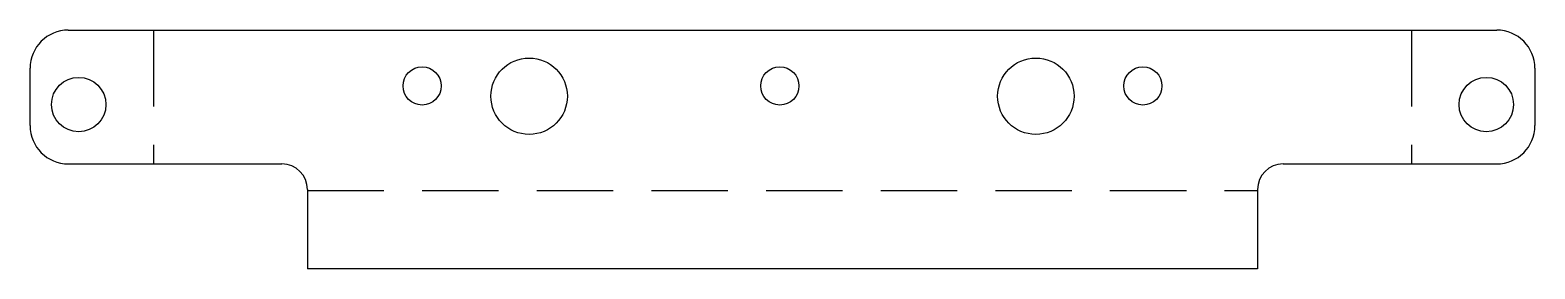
# Model space of a CAD drawing. Extents: x 281.55 to 286.47, y -44.78 to -44.
import ezdxf

# ---------------------------------------------------------------- set-up
doc = ezdxf.new("R2010")
doc.units = 0
doc.header["$MEASUREMENT"] = 0
doc.linetypes.add('Dashed', pattern=[0.375, 0.25, -0.125])
for name, color, linetype in [('1_OUTLINE_1', 7, 'Continuous'), ('2_HOLES_1', 7, 'Continuous'), ('3_BREAK_1', 7, 'Continuous')]:
    doc.layers.add(name, color=color, linetype=linetype)

msp = doc.modelspace()

# ---------------------------------------------------------------- linework, layer by layer
at = {"layer": '1_OUTLINE_1', "color": 7, "linetype": 'Continuous', "lineweight": 25}
for p, q in [((281.6725, -44), (281.9515, -44)), ((281.9515, -44), (286.066, -44)), ((286.066, -44), (286.345, -44)), ((281.5475, -44.3125), (281.5475, -44.125)), ((286.47, -44.125), (286.47, -44.3125)), ((281.6725, -44.4375), (281.9515, -44.4375)), ((281.9515, -44.4375), (282.371, -44.4375)), ((285.6465, -44.4375), (286.066, -44.4375)), ((286.066, -44.4375), (286.345, -44.4375)), ((282.455, -44.5215), (282.455, -44.525)), ((282.455, -44.525), (282.455, -44.781)), ((285.5625, -44.5215), (285.5625, -44.525)), ((285.5625, -44.525), (285.5625, -44.781)), ((285.5625, -44.781), (282.455, -44.781))]:
    msp.add_line(p, q, dxfattribs=at)
for centre, radius, start, end in [((281.6725, -44.125), 0.125, 90, 180), ((286.345, -44.125), 0.125, 0, 90), ((281.6725, -44.3125), 0.125, 180, -90), ((286.345, -44.3125), 0.125, -90, 0), ((282.371, -44.5215), 0.084, 0, 90), ((285.6465, -44.5215), 0.084, 90, -180)]:
    msp.add_arc(centre, radius, start, end, dxfattribs=at)
at = {"layer": '2_HOLES_1', "color": 7, "linetype": 'Continuous', "lineweight": 25}
for centre, radius in [((283.18, -44.21625), 0.125), ((284.8375, -44.21625), 0.125), ((281.7065, -44.2435), 0.089), ((282.83, -44.1825), 0.0625), ((284, -44.1825), 0.0625), ((285.1875, -44.1825), 0.0625), ((286.311, -44.2435), 0.089)]:
    msp.add_circle(centre, radius, dxfattribs=at)
at = {"layer": '3_BREAK_1', "color": 7, "linetype": 'Dashed', "lineweight": 25}
for p, q in [((281.9515, -44), (281.9515, -44.4375)), ((286.066, -44), (286.066, -44.4375)), ((282.455, -44.525), (285.5625, -44.525))]:
    msp.add_line(p, q, dxfattribs=at)

doc.saveas('drawing.dxf')
